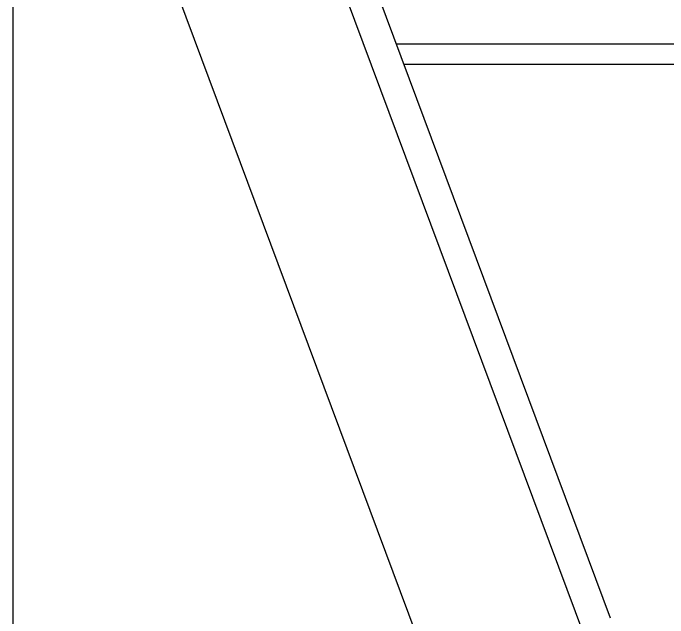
# Model space of a CAD drawing. Header units: millimetres. Extents: x 16200 to 32328, y 19251 to 29476.
# Drawn here: x 16770.9 to 16817.8, y 19523.9 to 19567.24 of the extents above; entities that cross this region are included whole.
import ezdxf

# ---------------------------------------------------------------- set-up
doc = ezdxf.new("R2010")
doc.units = ezdxf.units.MM
doc.header["$LTSCALE"] = 5
doc.layers.add('UNIT', color=6, linetype='Continuous')

msp = doc.modelspace()

# ---------------------------------------------------------------- linework, layer by layer
at = {"layer": 'UNIT'}
for p, q in [((16770.9044, 19518.8224), (16770.9044, 19593.1954)), ((16786.8337, 19589.583), (16812.5367, 19520.6562)), ((16800.9328, 19519.6653), (16776.4301, 19585.3733)), ((16790.6983, 19585.5013), (16813.6703, 19523.8961)), ((16837.2562, 19565.0102), (16798.3392, 19565.0102)), ((16798.8769, 19563.5682), (16836.7185, 19563.5682))]:
    msp.add_line(p, q, dxfattribs=at)

doc.saveas('drawing.dxf')
